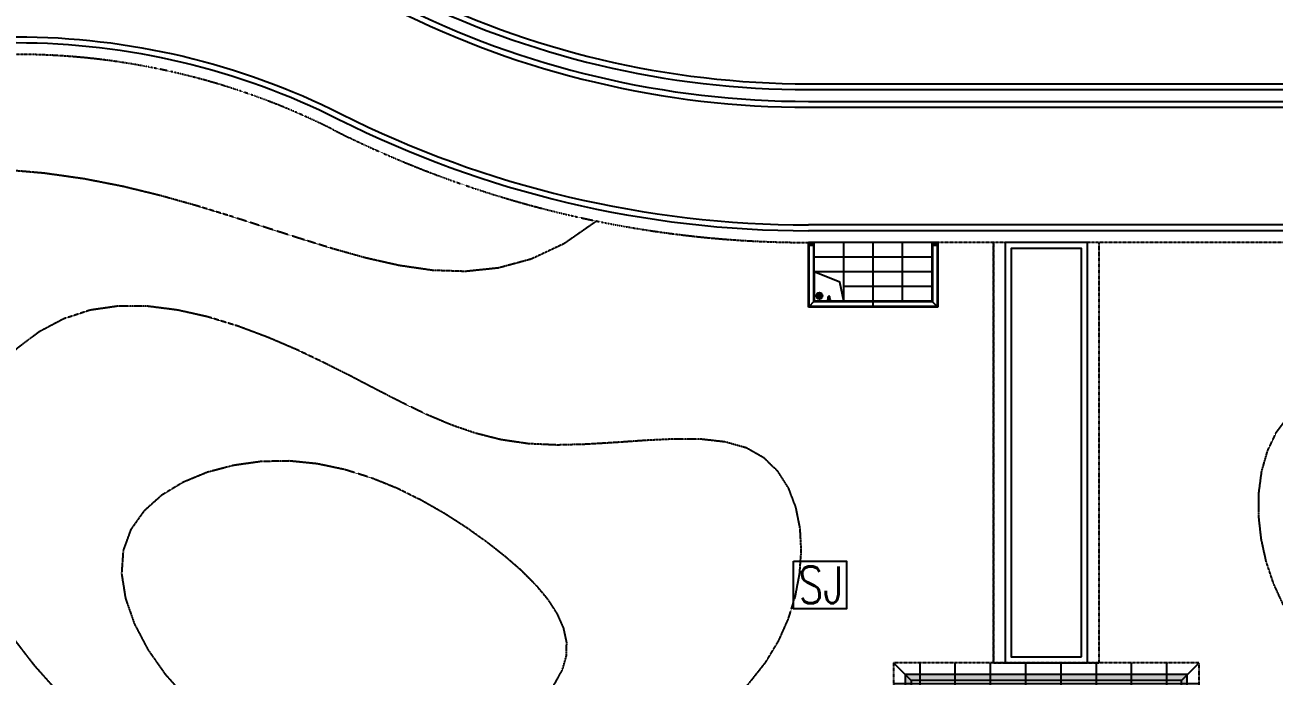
# Model space of a CAD drawing. Header units: millimetres. Extents: x -124346 to 101329, y -150859 to 114847.
# Drawn here: x -56429 to -35177, y -67570 to -56495 of the extents above; entities that cross this region are included whole.
import ezdxf

# ---------------------------------------------------------------- set-up
doc = ezdxf.new("R2010")
doc.units = ezdxf.units.MM
doc.linetypes.add('DASH', pattern=[0.35, 0.25, -0.1])
for name, color, linetype in [('-2', 2, 'Continuous'), ('-252', 252, 'Continuous'), ('0-室外安防管网', 7, 'Continuous'), ('cont', 8, 'DASH'), ('hatch', 251, 'Continuous'), ('la', 33, 'Continuous'), ('噢噢噢噢1', 1, 'Continuous'), ('室外安防管网', 7, 'Continuous')]:
    doc.layers.add(name, color=color, linetype=linetype)
doc.styles.add('_TEL_DIM', font='SIMPLEX', dxfattribs={"width": 0.8, "height": 3.5, "bigfont": 'HZTXT'})
pattern_1 = [(127.5, (-59709134.44, -46142422.905), (-48.941323733, -1.600031296), [0, -38.608, 0, -43.18, 0, -41.275]), (97.5, (-59709134.44, -46142422.905), (-71.682510057, 44.952328314), [0, -20.828, 0, -34.798, 0, -13.335]), (57.5, (-59709134.44, -46142454.147), (-0.143718468, 79.099237024), [0, -12.7, 0, -45.72, 0, -59.69]), (47.5, (-59709134.44, -46142454.15), (-22.292932326, 76.35564525), [0, -6.35, 0, -29.972, 0, -34.29])]

# ---------------------------------------------------------------- blocks, each defined once
blk = doc.blocks.new('A$C738E28D6')
at = {"layer": '-2', "color": 0}
for p, q in [((-6, 0, 0), (-2206, 0, 0)), ((-2206, -1100, 0), (-2206, 0, 0)), ((-2106, -1000, 0), (-2106, 0, 0)), ((-106, 0, 0), (-106, -1000, 0)), ((-6, 0, 0), (-6, -1100, 0)), ((-106, -1000, 0), (-2106, -1000, 0)), ((-6, -1100, 0), (-2206, -1100, 0))]:
    blk.add_line(p, q, dxfattribs=at)
at = {"layer": '-2', "color": 0, "elevation": 0}
blk.add_lwpolyline([(-1606, -500), (-2106, -500), (-2106, -1000), (-1606, -1000)], close=True, dxfattribs=at)
at = {"layer": '-252', "color": 0}
for p, q in [((-1606, -500, 0), (-1606, 0, 0)), ((-1106, -1000, 0), (-1106, 0, 0)), ((-96, 0, 0), (-96, -1010, 0)), ((-16, 0, 0), (-16, -1090, 0)), ((-606, -1000, 0), (-606, 0, 0)), ((-106, -250, 0), (-2106, -250, 0)), ((-106, -500, 0), (-1606, -500, 0)), ((-106, -750, 0), (-1606, -750, 0)), ((-2106, -1000, 0), (-2206, -1100, 0)), ((-96, -1010, 0), (-2116, -1010, 0)), ((-1106, -1100, 0), (-1106, -1000, 0)), ((-106, -1000, 0), (-6, -1100, 0)), ((-16, -1090, 0), (-2196, -1090, 0))]:
    blk.add_line(p, q, dxfattribs=at)
at = {"layer": '-252', "color": 0, "elevation": 0}
for points in [[(-1606, -1000), (-1670, -673), (-2106, -500)], [(-2065, -902), (-1976, -902)], [(-2065, -912), (-1976, -912)], [(-2064, -897), (-1976, -897)], [(-2064, -917), (-1976, -917)], [(-2063, -892), (-1978, -892)], [(-2063, -922), (-1978, -922)], [(-2061, -887), (-1980, -887)], [(-2061, -927), (-1980, -927)], [(-2058, -882), (-1983, -882)], [(-2058, -932), (-1983, -932)], [(-2054, -877), (-1987, -877)], [(-2054, -937), (-1987, -937)], [(-2049, -872), (-1992, -872)], [(-2049, -942), (-1992, -942)], [(-2041, -867), (-2000, -867)], [(-2041, -947), (-2000, -947)]]:
    blk.add_lwpolyline(points, dxfattribs=at)
at = {"layer": '-252', "color": 0}
blk.add_circle((-2020, -907, 0), 55, dxfattribs=at)
for start, end in [(173.6206, 180), (180, 186.3794), (160.5288, 167.1604), (192.8396, 199.4712), (146.251, 153.6122), (206.3878, 213.749), (128.9424, 138.1897), (221.8103, 231.0576), (62.734, 117.266), (242.734, 297.266), (41.8103, 51.0576), (308.9424, 318.1897), (26.3878, 33.749), (326.251, 333.6122), (12.8396, 19.4712), (340.5288, 347.1604), (0, 6.3794), (353.6206, 0)]:
    blk.add_arc((-2020, -907, 0), 45, start, end, dxfattribs=at)
at = {"layer": 'hatch', "color": 0}
for p, q in [((-2196, -1090, 0), (-2196, 0, 0)), ((-2116, -1010, 0), (-2116, 0, 0)), ((-2106, -9, 0), (-2206, -9, 0)), ((-2106, -18, 0), (-2206, -18, 0)), ((-2106, -30, 0), (-2206, -30, 0)), ((-6, -9, 0), (-106, -9, 0)), ((-6, -18, 0), (-106, -18, 0)), ((-6, -30, 0), (-106, -30, 0))]:
    blk.add_line(p, q, dxfattribs=at)
at = {"layer": 'la', "color": 0}
for p, q in [((-2106, -50, 0), (-2206, -50, 0)), ((-6, -50, 0), (-106, -50, 0))]:
    blk.add_line(p, q, dxfattribs=at)
at = {"layer": '噢噢噢噢1', "color": 0, "elevation": 0}
blk.add_lwpolyline([(-1839, -997), (-1839, -933, 0.414214), (-1856, -915, 0.414214), (-1874, -933), (-1874, -997)], format="xyb", dxfattribs=at)
blk.add_lwpolyline([(-1839, -997), (-1874, -997)], dxfattribs=at)
blk.add_lwpolyline([(-1851, -968), (-1861, -968), (-1861, -978), (-1851, -978)], close=True, dxfattribs=at)
at = {"layer": '噢噢噢噢1', "color": 0}
for radius in [17.5, 14.5]:
    blk.add_circle((-1856, -973, 0), radius, dxfattribs=at)
blk = doc.blocks.new('A$C71683DDF')
at = {"layer": 'hatch', "ltscale": 0.001}
h = blk.add_hatch(dxfattribs=at)
h.set_pattern_fill('_USER', color=0, scale=600, pattern_type=0)
h.set_pattern_definition([(0, (300, -1100), (0, 600), [])])
h.paths.add_polyline_path([(0, 0), (300, 0), (300, -1900), (0, -1900)])
h = blk.add_hatch(dxfattribs=at)
h.set_pattern_fill('_USER', color=0, scale=600, angle=90, pattern_type=0)
h.set_pattern_definition([(90, (2599.86, -100), (-600, 4e-14), [])])
h.paths.add_polyline_path([(200, 0), (5000, 0), (5000, -300), (200, -300)])
h = blk.add_hatch(dxfattribs=at)
h.set_pattern_fill('_USER', color=0, scale=600, pattern_type=0)
h.set_pattern_definition([(0, (5199.7, -1100), (0, 600), [])])
h.paths.add_polyline_path([(4900, 0), (5200, 0), (5200, -1900), (4900, -1900)])
h = blk.add_hatch(dxfattribs=at)
h.set_pattern_fill('AR-SAND', color=0, scale=20, angle=90)
h.set_pattern_definition(pattern_1)
h.paths.add_polyline_path([(200, -2000), (5000, -2000), (5000, -200), (200, -200)])
h.paths.add_polyline_path([(300, -1900), (4900, -1900), (4900, -300), (300, -300)], flags=16)
h = blk.add_hatch(dxfattribs=at)
h.set_pattern_fill('600-200', color=0, pattern_type=2)
h.set_pattern_definition([(90, (2599.86, -1900), (-600, 4e-14), []), (0, (2599.86, -1900.03), (0, 200), [])])
h.paths.add_polyline_path([(300, -1900), (4900, -1900), (4900, -300), (300, -300)])
h.paths.add_polyline_path([(4400, -700), (4400, -1500), (800, -1500), (800, -700)], flags=16)
h = blk.add_hatch(dxfattribs=at)
h.set_pattern_fill('AR-SAND', color=0, scale=20, angle=90)
h.set_pattern_definition(pattern_1)
h.paths.add_polyline_path([(800, -1500), (4400, -1500), (4400, -700), (800, -700)])
h.paths.add_polyline_path([(900, -1400), (4300, -1400), (4300, -800), (900, -800)], flags=16)
h = blk.add_hatch(dxfattribs=at)
h.set_pattern_fill('_USER', color=0, scale=600, angle=90, pattern_type=0)
h.set_pattern_definition([(90, (2599.86, -800), (-600, 4e-14), [])])
h.paths.add_polyline_path([(800, -700), (4400, -700), (4400, -800), (800, -800)])
h = blk.add_hatch(dxfattribs=at)
h.set_pattern_fill('600-200', color=0, pattern_type=2)
h.set_pattern_definition([(90, (3799.86, -1400), (-600, 4e-14), []), (0, (3799.86, -1400.03), (0, 200), [])])
h.paths.add_polyline_path([(900, -1400), (4300, -1400), (4300, -800), (900, -800)])
h = blk.add_hatch(dxfattribs=at)
h.set_pattern_fill('_USER', color=0, scale=600, angle=90, pattern_type=0)
h.set_pattern_definition([(90, (2599.86, -1500), (-600, 4e-14), [])])
h.paths.add_polyline_path([(800, -1400), (4400, -1400), (4400, -1500), (800, -1500)])
h = blk.add_hatch(dxfattribs=at)
h.set_pattern_fill('_USER', color=0, scale=600, angle=90, pattern_type=0)
h.set_pattern_definition([(90, (2599.86, -2000), (-600, 4e-14), [])])
h.paths.add_polyline_path([(200, -1900), (5000, -1900), (5000, -2400), (200, -2400)])
at = {"layer": '-2', "color": 0, "linetype": 'DASH', "ltscale": 0.001}
for p, q in [((5200, 0), (0, 0)), ((0, 0), (0, -2250)), ((5200, -2250), (5200, 0)), ((0, -2200), (0, -2200)), ((0, -2200), (0, -2200)), ((5200, -2200), (5200, -2200)), ((5200, -2200), (5200, -2200))]:
    blk.add_line(p, q, dxfattribs=at)
at = {"layer": 'hatch', "color": 0, "ltscale": 0.001}
blk.add_line((0, -2200), (5200, -2200), dxfattribs=at)
at = {"layer": 'hatch', "color": 0, "ltscale": 0.001, "flags": 128}
for points in [[(4900, -300), (5200, 0)], [(300, -300), (0, 0)], [(900, -800), (800, -700)], [(4300, -800), (4400, -700)], [(800, -1100), (900, -1100)], [(900, -1400), (800, -1500)], [(4300, -1400), (4400, -1500)], [(300, -1900), (0, -2200)], [(4900, -1900), (5200, -2200)]]:
    blk.add_lwpolyline(points, dxfattribs=at)
at = {"layer": 'la', "color": 0}
for points in [[(200, -2000), (5000, -2000), (5000, -200), (200, -200)], [(300, -1900), (4900, -1900), (4900, -300), (300, -300)], [(800, -1500), (4400, -1500), (4400, -700), (800, -700)], [(900, -1400), (4300, -1400), (4300, -800), (900, -800)]]:
    blk.add_lwpolyline(points, close=True, dxfattribs=at)
blk = doc.blocks.new('人井')
at = {"color": 1, "ltscale": 0.001}
blk.add_lwpolyline([(-156.6, 104.1), (98.1, 104.1), (98.1, -124.3), (-156.6, -124.3)], close=True, dxfattribs=at)
at = {"layer": '0-室外安防管网', "color": 4, "style": '_TEL_DIM', "width": 0.8}
blk.add_text('SJ', height=175, dxfattribs=at).set_placement((-133.1, -97.5))

msp = doc.modelspace()

# ---------------------------------------------------------------- linework, layer by layer
at = {"layer": '-2', "color": 251, "linetype": 'DASH', "ltscale": 0.001}
msp.add_line((-3159, -60195), (-43099, -60195), dxfattribs=at)
msp.add_lwpolyline([(-56580, -56995, -0.117052), (-51188, -58275, 0.117052), (-43099, -60195, 0.117052)], format="xyb", dxfattribs=at)
msp.add_lwpolyline([(-39952, -67345), (-38152, -67345), (-38152, -60195), (-39952, -60195)], close=True, dxfattribs=at)
at = {"layer": '-2', "color": 251, "linetype": 'DASH', "ltscale": 0.001, "flags": 128}
for points in [[(-39952, -67345), (-39952, -60195)], [(-38152, -67345), (-38152, -60195)]]:
    msp.add_lwpolyline(points, dxfattribs=at)
at = {"layer": 'cont', "color": 251, "linetype": 'DASH', "flags": 128}
msp.add_lwpolyline([(-46702, -59830), (-47257, -60216), (-47813, -60477), (-48372, -60629), (-48934, -60688), (-49497, -60669), (-50062, -60587), (-50628, -60459), (-51196, -60300), (-51765, -60123), (-52340, -59938), (-52923, -59750), (-53519, -59567), (-54130, -59396), (-54762, -59242), (-55417, -59114), (-56100, -59017), (-56808, -58956), (-57522, -58926), (-58215, -58922), (-58861, -58935), (-59433, -58960), (-59907, -58989), (-60255, -59015), (-60452, -59032)], dxfattribs=at)
for points in [[(-47861, -63619), (-48320, -63552), (-48758, -63442), (-49181, -63297), (-49596, -63121), (-50010, -62922), (-50430, -62707), (-50863, -62481), (-51316, -62252), (-51792, -62025), (-52289, -61812), (-52799, -61620), (-53316, -61461), (-53832, -61345), (-54342, -61280), (-54839, -61277), (-55316, -61345), (-55767, -61493), (-56185, -61713), (-56562, -61996), (-56893, -62335), (-57170, -62719), (-57387, -63141), (-57537, -63590), (-57613, -64059), (-57610, -64540), (-57534, -65026), (-57390, -65513), (-57185, -65997), (-56926, -66474), (-56620, -66939), (-56273, -67387), (-55892, -67815), (-55481, -68217), (-55040, -68589), (-54567, -68926), (-54059, -69225), (-53512, -69479), (-52926, -69685), (-52296, -69837), (-51622, -69932), (-50902, -69966), (-50150, -69944), (-49382, -69869), (-48612, -69747), (-47858, -69584), (-47134, -69385), (-46456, -69155), (-45841, -68898), (-45299, -68621), (-44831, -68324), (-44432, -68010), (-44098, -67679), (-43824, -67333), (-43607, -66974), (-43441, -66602), (-43322, -66219), (-43248, -65829), (-43220, -65439), (-43240, -65061), (-43311, -64703), (-43435, -64377), (-43615, -64093), (-43854, -63861), (-44154, -63690), (-44516, -63588), (-44929, -63542), (-45383, -63539), (-45867, -63562), (-46368, -63597), (-46875, -63628), (-47376, -63641)], [(-31607, -62524), (-31056, -62609), (-30493, -62715), (-29924, -62836), (-29356, -62961), (-28795, -63083), (-28249, -63194), (-27723, -63283), (-27225, -63345), (-26758, -63371), (-26318, -63364), (-25900, -63329), (-25495, -63271), (-25098, -63194), (-24702, -63104), (-24301, -63004), (-23887, -62899), (-23458, -62795), (-23019, -62698), (-22578, -62616), (-22146, -62556), (-21729, -62524), (-21338, -62529), (-20981, -62577), (-20667, -62676), (-20403, -62831), (-20190, -63040), (-20029, -63297), (-19920, -63599), (-19862, -63940), (-19857, -64317), (-19904, -64725), (-20004, -65160), (-20155, -65616), (-20357, -66086), (-20609, -66563), (-20908, -67040), (-21253, -67509), (-21642, -67963), (-22074, -68394), (-22548, -68794), (-23060, -69158), (-23609, -69479), (-24189, -69755), (-24799, -69981), (-25434, -70153), (-26090, -70268), (-26765, -70320), (-27455, -70307), (-28154, -70226), (-28856, -70084), (-29553, -69892), (-30235, -69659), (-30895, -69393), (-31523, -69106), (-32113, -68806), (-32654, -68503), (-33142, -68205), (-33575, -67909), (-33958, -67613), (-34291, -67313), (-34578, -67005), (-34821, -66685), (-35022, -66351), (-35184, -65998), (-35309, -65624), (-35394, -65238), (-35437, -64847), (-35435, -64461), (-35386, -64089), (-35287, -63741), (-35136, -63424), (-34929, -63148), (-34665, -62920), (-34348, -62740), (-33983, -62605), (-33575, -62513), (-33128, -62461), (-32648, -62447), (-32139, -62469)], [(-51930, -63912), (-52408, -63921), (-52879, -63987), (-53328, -64105), (-53742, -64276), (-54106, -64496), (-54405, -64764), (-54628, -65077), (-54758, -65433), (-54786, -65828), (-54719, -66249), (-54567, -66684), (-54339, -67118), (-54046, -67536), (-53698, -67925), (-53305, -68271), (-52878, -68559), (-52426, -68778), (-51957, -68932), (-51477, -69027), (-50994, -69067), (-50515, -69059), (-50046, -69009), (-49596, -68924), (-49170, -68807), (-48775, -68666), (-48416, -68503), (-48096, -68322), (-47819, -68124), (-47589, -67913), (-47410, -67692), (-47284, -67463), (-47217, -67230), (-47211, -66994), (-47262, -66756), (-47368, -66517), (-47523, -66275), (-47725, -66033), (-47968, -65788), (-48250, -65543), (-48565, -65296), (-48912, -65049), (-49285, -64809), (-49683, -64582), (-50101, -64376), (-50539, -64199), (-50991, -64058), (-51456, -63960)]]:
    msp.add_lwpolyline(points, close=True, dxfattribs=at)
at = {"layer": 'la', "color": 251}
for p, q in [((-3259, -59895), (-43099, -59895)), ((-3159, -59995), (-43099, -59995))]:
    msp.add_line(p, q, dxfattribs=at)
for points in [[(-84243, -43995, 0.414214), (-73543, -54695), (-56580, -54695, -0.117052), (-50154, -56220, 0.117052), (-43099, -57895), (-3259, -57895)], [(-84143, -43995, 0.414214), (-73543, -54595), (-56580, -54595, -0.117052), (-50109, -56131, 0.117052), (-43099, -57795), (-3159, -57795)], [(-83943, -43995, 0.414214), (-73543, -54395), (-56580, -54395, -0.117052), (-50019, -55952, 0.117052), (-43099, -57595), (-3159, -57595)], [(-83843, -43995, 0.414214), (-73543, -54295), (-56580, -54295, -0.117052), (-49974, -55863, 0.117052), (-43099, -57495), (-3259, -57495)], [(-56580, -56695, -0.117052), (-51053, -58007, 0.117052), (-43099, -59895, 0.117052)], [(-56580, -56795, -0.117052), (-51098, -58096, 0.117052), (-43099, -59995, 0.117052)]]:
    msp.add_lwpolyline(points, format="xyb", dxfattribs=at)
for points in [[(-38352, -67345), (-38352, -60195), (-39752, -60195), (-39752, -67345)], [(-38452, -67245), (-38452, -60295), (-39652, -60295), (-39652, -67245)]]:
    msp.add_lwpolyline(points, close=True, dxfattribs=at)

# ---------------------------------------------------------------- block references
at = {"layer": '-2', "color": 251, "linetype": 'DASH'}
msp.add_blockref('A$C738E28D6', (-40893, -60195, 0), dxfattribs=at)
at = {"layer": 'la', "color": 251, "ltscale": 0.001}
msp.add_blockref('A$C71683DDF', (-41652, -67345), dxfattribs=at)
at = {"layer": '室外安防管网', "xscale": 3.558571754041493, "yscale": 3.558571754041493, "zscale": 3.558571754041493}
msp.add_blockref('人井', (-42798, -65984), dxfattribs=at)

doc.saveas('drawing.dxf')
